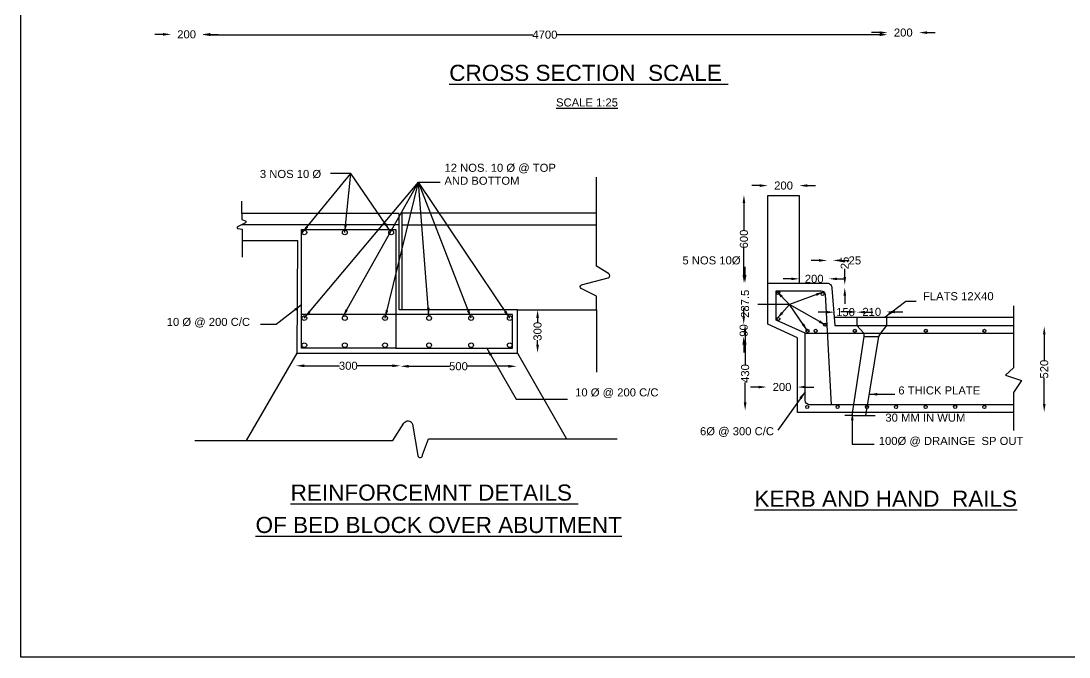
# Model space of a CAD drawing. Header units: millimetres. Extents: x 2520774 to 2546852, y 44349741 to 44366953.
# Drawn here: x 2520774 to 2533786, y 44349741 to 44357641 of the extents above; entities that cross this region are included whole.
import ezdxf

# ---------------------------------------------------------------- set-up
doc = ezdxf.new("R2010")
doc.units = ezdxf.units.MM
doc.header["$MEASUREMENT"] = 0
for name, color, linetype in [('DIMENSION', 7, 'Continuous'), ('DRAWING', 2, 'Continuous'), ('TEXT', 7, 'Continuous')]:
    doc.layers.add(name, color=color, linetype=linetype)
doc.styles.get("Standard").update_dxf_attribs({"font": 'arial.ttf', "height": 100})
doc.dimstyles.get("Standard").update_dxf_attribs({"dimtxt": 100, "dimasz": 100, "dimexe": 0.18, "dimexo": 0.0625, "dimgap": 0.09, "dimtad": 0, "dimdec": 0, "dimzin": 0, "dimdsep": 46, "dimtxsty": 'Standard', "dimcen": 0.09, "dimse1": 1, "dimse2": 1, "dimadec": 0, "dimazin": 0, "dimtfac": 1, "dimtdec": 0, "dimtofl": 0, "dimtmove": 0, "dimatfit": 3, "dimfxl": 1, "dimtolj": 1, "dimtzin": 0, "dimarcsym": 0})

# ---------------------------------------------------------------- blocks, each defined once
blk = doc.blocks.new('*D75')
at = {"layer": 'Defpoints', "color": 0, "transparency": 16777216}
for p in [(2531534, 44357469), (2531922, 44357496), (2531922, 44357469)]:
    blk.add_point(p, dxfattribs=at)
at = {"layer": 'DIMENSION', "color": 0, "lineweight": -2, "transparency": 16777216}
for p, q in [((2531434, 44357496), (2531334, 44357496)), ((2532022, 44357496), (2532122, 44357496))]:
    blk.add_line(p, q, dxfattribs=at)
at = {"layer": 'DIMENSION', "color": 0, "transparency": 16777216}
for points in [[(2531434, 44357512), (2531434, 44357479), (2531534, 44357496)], [(2532022, 44357512), (2532022, 44357479), (2531922, 44357496)]]:
    blk.add_solid(points, dxfattribs=at)
at = {"layer": 'DIMENSION', "color": 0, "transparency": 16777216, "insert": (2531728, 44357496), "char_height": 100, "attachment_point": 5}
blk.add_mtext('\\A1;200', dxfattribs=at)
blk = doc.blocks.new('*D76')
at = {"layer": 'Defpoints', "color": 0, "transparency": 16777216}
for p in [(2523024, 44357470), (2523024, 44357469), (2531534, 44357469)]:
    blk.add_point(p, dxfattribs=at)
at = {"layer": 'DIMENSION', "color": 0, "lineweight": -2, "transparency": 16777216}
for p, q in [((2523124, 44357470), (2527128, 44357470)), ((2531434, 44357470), (2527430, 44357470))]:
    blk.add_line(p, q, dxfattribs=at)
at = {"layer": 'DIMENSION', "color": 0, "transparency": 16777216}
for points in [[(2523124, 44357486), (2523124, 44357453), (2523024, 44357470)], [(2531434, 44357486), (2531434, 44357453), (2531534, 44357470)]]:
    blk.add_solid(points, dxfattribs=at)
at = {"layer": 'DIMENSION', "color": 0, "transparency": 16777216, "insert": (2527279, 44357470), "char_height": 100, "attachment_point": 5}
blk.add_mtext('\\A1;4700', dxfattribs=at)
blk = doc.blocks.new('*D77')
at = {"layer": 'Defpoints', "color": 0, "transparency": 16777216}
for p in [(2522638, 44357474), (2522638, 44357470), (2523024, 44357470)]:
    blk.add_point(p, dxfattribs=at)
at = {"layer": 'DIMENSION', "color": 0, "lineweight": -2, "transparency": 16777216}
for p, q in [((2522538, 44357474), (2522438, 44357474)), ((2523124, 44357474), (2523224, 44357474))]:
    blk.add_line(p, q, dxfattribs=at)
at = {"layer": 'DIMENSION', "color": 0, "transparency": 16777216}
for points in [[(2522538, 44357491), (2522538, 44357457), (2522638, 44357474)], [(2523124, 44357491), (2523124, 44357457), (2523024, 44357474)]]:
    blk.add_solid(points, dxfattribs=at)
at = {"layer": 'DIMENSION', "color": 0, "transparency": 16777216, "insert": (2522831, 44357474), "char_height": 100, "attachment_point": 5}
blk.add_mtext('\\A1;200', dxfattribs=at)
blk = doc.blocks.new('*D87')
at = {"layer": 'Defpoints', "color": 0, "transparency": 16777216}
for p in [(2524191, 44353358), (2524191, 44353339), (2525486, 44353339)]:
    blk.add_point(p, dxfattribs=at)
at = {"layer": 'DIMENSION', "color": 0, "lineweight": -2, "transparency": 16777216}
for p, q in [((2524291, 44353358), (2524728, 44353358)), ((2525386, 44353358), (2524949, 44353358))]:
    blk.add_line(p, q, dxfattribs=at)
at = {"layer": 'DIMENSION', "color": 0, "transparency": 16777216}
for points in [[(2524291, 44353375), (2524291, 44353341), (2524191, 44353358)], [(2525386, 44353375), (2525386, 44353341), (2525486, 44353358)]]:
    blk.add_solid(points, dxfattribs=at)
at = {"layer": 'DIMENSION', "color": 0, "transparency": 16777216, "insert": (2524838, 44353358), "char_height": 100, "attachment_point": 5}
blk.add_mtext('\\A1;300', dxfattribs=at)
blk = doc.blocks.new('*D88')
at = {"layer": 'Defpoints', "color": 0, "transparency": 16777216}
for p in [(2525486, 44353358), (2526927, 44353352), (2526927, 44353332)]:
    blk.add_point(p, dxfattribs=at)
at = {"layer": 'DIMENSION', "color": 0, "lineweight": -2, "transparency": 16777216}
for p, q in [((2525586, 44353352), (2526096, 44353352)), ((2526827, 44353352), (2526317, 44353352))]:
    blk.add_line(p, q, dxfattribs=at)
at = {"layer": 'DIMENSION', "color": 0, "transparency": 16777216}
for points in [[(2525586, 44353369), (2525586, 44353335), (2525486, 44353352)], [(2526827, 44353369), (2526827, 44353335), (2526927, 44353352)]]:
    blk.add_solid(points, dxfattribs=at)
at = {"layer": 'DIMENSION', "color": 0, "transparency": 16777216, "insert": (2526206, 44353352), "char_height": 100, "attachment_point": 5}
blk.add_mtext('\\A1;500', dxfattribs=at)
blk = doc.blocks.new('*D89')
at = {"layer": 'Defpoints', "color": 0, "transparency": 16777216}
for p in [(2527188, 44354052), (2527188, 44354052), (2527188, 44353520)]:
    blk.add_point(p, dxfattribs=at)
at = {"layer": 'DIMENSION', "color": 0, "lineweight": -2, "transparency": 16777216}
for p, q in [((2527188, 44353952), (2527188, 44353896)), ((2527188, 44353620), (2527188, 44353676))]:
    blk.add_line(p, q, dxfattribs=at)
at = {"layer": 'DIMENSION', "color": 0, "transparency": 16777216}
for points in [[(2527171, 44353952), (2527205, 44353952), (2527188, 44354052)], [(2527171, 44353620), (2527205, 44353620), (2527188, 44353520)]]:
    blk.add_solid(points, dxfattribs=at)
at = {"layer": 'DIMENSION', "color": 0, "transparency": 16777216, "insert": (2527188, 44353786), "char_height": 100, "attachment_point": 5, "rotation": 90}
blk.add_mtext('\\A1;300', dxfattribs=at)
blk = doc.blocks.new('*D90')
at = {"layer": 'Defpoints', "color": 0, "transparency": 16777216}
for p in [(2530047, 44355596), (2530047, 44355472), (2530438, 44355472)]:
    blk.add_point(p, dxfattribs=at)
at = {"layer": 'DIMENSION', "color": 0, "lineweight": -2, "transparency": 16777216}
for p, q in [((2529947, 44355596), (2529847, 44355596)), ((2530538, 44355596), (2530638, 44355596))]:
    blk.add_line(p, q, dxfattribs=at)
at = {"layer": 'DIMENSION', "color": 0, "transparency": 16777216}
for points in [[(2529947, 44355612), (2529947, 44355579), (2530047, 44355596)], [(2530538, 44355612), (2530538, 44355579), (2530438, 44355596)]]:
    blk.add_solid(points, dxfattribs=at)
at = {"layer": 'DIMENSION', "color": 0, "transparency": 16777216, "insert": (2530242, 44355596), "char_height": 100, "attachment_point": 5}
blk.add_mtext('\\A1;200', dxfattribs=at)
blk = doc.blocks.new('*D91')
at = {"layer": 'Defpoints', "color": 0, "transparency": 16777216}
for p in [(2529761, 44355478), (2529750, 44354386), (2529761, 44354386)]:
    blk.add_point(p, dxfattribs=at)
at = {"layer": 'DIMENSION', "color": 0, "lineweight": -2, "transparency": 16777216}
for p, q in [((2529750, 44355378), (2529750, 44355042)), ((2529750, 44354486), (2529750, 44354821))]:
    blk.add_line(p, q, dxfattribs=at)
at = {"layer": 'DIMENSION', "color": 0, "transparency": 16777216}
for points in [[(2529733, 44355378), (2529767, 44355378), (2529750, 44355478)], [(2529733, 44354486), (2529767, 44354486), (2529750, 44354386)]]:
    blk.add_solid(points, dxfattribs=at)
at = {"layer": 'DIMENSION', "color": 0, "transparency": 16777216, "insert": (2529750, 44354932), "char_height": 100, "attachment_point": 5, "rotation": 90}
blk.add_mtext('\\A1;600', dxfattribs=at)
blk = doc.blocks.new('*D92')
at = {"layer": 'Defpoints', "color": 0, "transparency": 16777216}
for p in [(2529761, 44354386), (2529761, 44353872), (2529764, 44353872)]:
    blk.add_point(p, dxfattribs=at)
at = {"layer": 'DIMENSION', "color": 0, "lineweight": -2, "transparency": 16777216}
for p, q in [((2529764, 44354486), (2529764, 44354586)), ((2529764, 44353772), (2529764, 44353672))]:
    blk.add_line(p, q, dxfattribs=at)
at = {"layer": 'DIMENSION', "color": 0, "transparency": 16777216}
for points in [[(2529747, 44354486), (2529781, 44354486), (2529764, 44354386)], [(2529747, 44353772), (2529781, 44353772), (2529764, 44353872)]]:
    blk.add_solid(points, dxfattribs=at)
at = {"layer": 'DIMENSION', "color": 0, "transparency": 16777216, "insert": (2529764, 44354128), "char_height": 100, "attachment_point": 5, "rotation": 90}
blk.add_mtext('\\A1;287.5', dxfattribs=at)
blk = doc.blocks.new('*D93')
at = {"layer": 'Defpoints', "color": 0, "transparency": 16777216}
for p in [(2529761, 44353872), (2529747, 44353722), (2529764, 44353722)]:
    blk.add_point(p, dxfattribs=at)
at = {"layer": 'DIMENSION', "color": 0, "lineweight": -2, "transparency": 16777216}
for p, q in [((2529747, 44353972), (2529747, 44354072)), ((2529747, 44353622), (2529747, 44353522))]:
    blk.add_line(p, q, dxfattribs=at)
at = {"layer": 'DIMENSION', "color": 0, "transparency": 16777216}
for points in [[(2529731, 44353972), (2529764, 44353972), (2529747, 44353872)], [(2529731, 44353622), (2529764, 44353622), (2529747, 44353722)]]:
    blk.add_solid(points, dxfattribs=at)
at = {"layer": 'DIMENSION', "color": 0, "transparency": 16777216, "insert": (2529747, 44353796), "char_height": 100, "attachment_point": 5, "rotation": 90}
blk.add_mtext('\\A1;90', dxfattribs=at)
blk = doc.blocks.new('*D94')
at = {"layer": 'Defpoints', "color": 0, "transparency": 16777216}
for p in [(2529747, 44353722), (2529726, 44352803), (2529765, 44352803)]:
    blk.add_point(p, dxfattribs=at)
at = {"layer": 'DIMENSION', "color": 0, "lineweight": -2, "transparency": 16777216}
for p, q in [((2529765, 44353622), (2529765, 44353375)), ((2529765, 44352903), (2529765, 44353150))]:
    blk.add_line(p, q, dxfattribs=at)
at = {"layer": 'DIMENSION', "color": 0, "transparency": 16777216}
for points in [[(2529748, 44353622), (2529782, 44353622), (2529765, 44353722)], [(2529748, 44352903), (2529782, 44352903), (2529765, 44352803)]]:
    blk.add_solid(points, dxfattribs=at)
at = {"layer": 'DIMENSION', "color": 0, "transparency": 16777216, "insert": (2529765, 44353262), "char_height": 100, "attachment_point": 5, "rotation": 90}
blk.add_mtext('\\A1;430', dxfattribs=at)
blk = doc.blocks.new('*D95')
at = {"layer": 'Defpoints', "color": 0, "transparency": 16777216}
for p in [(2530031, 44353094), (2530031, 44353076), (2530416, 44353076)]:
    blk.add_point(p, dxfattribs=at)
at = {"layer": 'DIMENSION', "color": 0, "lineweight": -2, "transparency": 16777216}
for p, q in [((2529931, 44353094), (2529831, 44353094)), ((2530516, 44353094), (2530616, 44353094))]:
    blk.add_line(p, q, dxfattribs=at)
at = {"layer": 'DIMENSION', "color": 0, "transparency": 16777216}
for points in [[(2529931, 44353110), (2529931, 44353077), (2530031, 44353094)], [(2530516, 44353110), (2530516, 44353077), (2530416, 44353094)]]:
    blk.add_solid(points, dxfattribs=at)
at = {"layer": 'DIMENSION', "color": 0, "transparency": 16777216, "insert": (2530223, 44353094), "char_height": 100, "attachment_point": 5}
blk.add_mtext('\\A1;200', dxfattribs=at)
blk = doc.blocks.new('*D96')
at = {"layer": 'Defpoints', "color": 0, "transparency": 16777216}
for p in [(2530871, 44354024), (2530871, 44353963), (2531152, 44353963)]:
    blk.add_point(p, dxfattribs=at)
at = {"layer": 'DIMENSION', "color": 0, "lineweight": -2, "transparency": 16777216}
for p, q in [((2530771, 44354024), (2530671, 44354024)), ((2531252, 44354024), (2531352, 44354024))]:
    blk.add_line(p, q, dxfattribs=at)
at = {"layer": 'DIMENSION', "color": 0, "transparency": 16777216}
for points in [[(2530771, 44354040), (2530771, 44354007), (2530871, 44354024)], [(2531252, 44354040), (2531252, 44354007), (2531152, 44354024)]]:
    blk.add_solid(points, dxfattribs=at)
at = {"layer": 'DIMENSION', "color": 0, "transparency": 16777216, "insert": (2531011, 44354024), "char_height": 100, "attachment_point": 5}
blk.add_mtext('\\A1;150', dxfattribs=at)
blk = doc.blocks.new('*D97')
at = {"layer": 'Defpoints', "color": 0, "transparency": 16777216}
for p in [(2531522, 44354027), (2531152, 44353963), (2531522, 44353963)]:
    blk.add_point(p, dxfattribs=at)
at = {"layer": 'DIMENSION', "color": 0, "lineweight": -2, "transparency": 16777216}
for p, q in [((2531052, 44354027), (2530952, 44354027)), ((2531622, 44354027), (2531722, 44354027))]:
    blk.add_line(p, q, dxfattribs=at)
at = {"layer": 'DIMENSION', "color": 0, "transparency": 16777216}
for points in [[(2531052, 44354044), (2531052, 44354010), (2531152, 44354027)], [(2531622, 44354044), (2531622, 44354010), (2531522, 44354027)]]:
    blk.add_solid(points, dxfattribs=at)
at = {"layer": 'DIMENSION', "color": 0, "transparency": 16777216, "insert": (2531337, 44354027), "char_height": 100, "attachment_point": 5}
blk.add_mtext('\\A1;210', dxfattribs=at)
blk = doc.blocks.new('*D98')
at = {"layer": 'Defpoints', "color": 0, "transparency": 16777216}
for p in [(2530438, 44354438), (2530438, 44354384), (2530806, 44354379)]:
    blk.add_point(p, dxfattribs=at)
at = {"layer": 'DIMENSION', "color": 0, "lineweight": -2, "transparency": 16777216}
for p, q in [((2530338, 44354438), (2530238, 44354438)), ((2530906, 44354438), (2531006, 44354438))]:
    blk.add_line(p, q, dxfattribs=at)
at = {"layer": 'DIMENSION', "color": 0, "transparency": 16777216}
for points in [[(2530338, 44354454), (2530338, 44354421), (2530438, 44354438)], [(2530906, 44354454), (2530906, 44354421), (2530806, 44354438)]]:
    blk.add_solid(points, dxfattribs=at)
at = {"layer": 'DIMENSION', "color": 0, "transparency": 16777216, "insert": (2530622, 44354438), "char_height": 100, "attachment_point": 5}
blk.add_mtext('\\A1;200', dxfattribs=at)
blk = doc.blocks.new('*D99')
at = {"layer": 'Defpoints', "color": 0, "transparency": 16777216}
for p in [(2530855, 44354666), (2530783, 44354384), (2530855, 44354384)]:
    blk.add_point(p, dxfattribs=at)
at = {"layer": 'DIMENSION', "color": 0, "lineweight": -2, "transparency": 16777216}
for p, q in [((2530683, 44354666), (2530583, 44354666)), ((2530955, 44354666), (2531055, 44354666))]:
    blk.add_line(p, q, dxfattribs=at)
at = {"layer": 'DIMENSION', "color": 0, "transparency": 16777216}
for points in [[(2530683, 44354683), (2530683, 44354650), (2530783, 44354666)], [(2530955, 44354683), (2530955, 44354650), (2530855, 44354666)]]:
    blk.add_solid(points, dxfattribs=at)
at = {"layer": 'DIMENSION', "color": 0, "transparency": 16777216, "insert": (2531127, 44354666), "char_height": 100, "attachment_point": 5}
blk.add_mtext('\\A1;25', dxfattribs=at)
blk = doc.blocks.new('*D100')
at = {"layer": 'Defpoints', "color": 0, "transparency": 16777216}
for p in [(2531002, 44354362), (2531004, 44354362), (2531004, 44354327)]:
    blk.add_point(p, dxfattribs=at)
at = {"layer": 'DIMENSION', "color": 0, "lineweight": -2, "transparency": 16777216}
for p, q in [((2531002, 44354462), (2531002, 44354562)), ((2531002, 44354227), (2531002, 44354127))]:
    blk.add_line(p, q, dxfattribs=at)
at = {"layer": 'DIMENSION', "color": 0, "transparency": 16777216}
for points in [[(2530985, 44354462), (2531019, 44354462), (2531002, 44354362)], [(2530985, 44354227), (2531019, 44354227), (2531002, 44354327)]]:
    blk.add_solid(points, dxfattribs=at)
at = {"layer": 'DIMENSION', "color": 0, "transparency": 16777216, "insert": (2531002, 44354635), "char_height": 100, "attachment_point": 5, "rotation": 90}
blk.add_mtext('\\A1;25', dxfattribs=at)
blk = doc.blocks.new('*D101')
at = {"layer": 'Defpoints', "color": 0, "transparency": 16777216}
for p in [(2533498, 44353847), (2533478, 44352784), (2533498, 44352784)]:
    blk.add_point(p, dxfattribs=at)
at = {"layer": 'DIMENSION', "color": 0, "lineweight": -2, "transparency": 16777216}
for p, q in [((2533478, 44353747), (2533478, 44353426)), ((2533478, 44352884), (2533478, 44353205))]:
    blk.add_line(p, q, dxfattribs=at)
at = {"layer": 'DIMENSION', "color": 0, "transparency": 16777216}
for points in [[(2533462, 44353747), (2533495, 44353747), (2533478, 44353847)], [(2533462, 44352884), (2533495, 44352884), (2533478, 44352784)]]:
    blk.add_solid(points, dxfattribs=at)
at = {"layer": 'DIMENSION', "color": 0, "transparency": 16777216, "insert": (2533478, 44353316), "char_height": 100, "attachment_point": 5, "rotation": 90}
blk.add_mtext('\\A1;520', dxfattribs=at)

msp = doc.modelspace()

# ---------------------------------------------------------------- linework, layer by layer
at = {"layer": 'DIMENSION', "color": 0}
msp.add_lwpolyline([(2546783.5, 44349740.7), (2520774.5, 44349740.7), (2520774.5, 44366953), (2546783.5, 44366953)], close=True, dxfattribs=at)
at = {"layer": 'DRAWING', "color": 0}
for points in [[(2527918.2, 44354051.7), (2527918.2, 44354223.2), (2527730.2, 44354318.7, -0.6934822), (2527735.2, 44354363.2), (2528064.7, 44354450.2, 0.7108031), (2528068.7, 44354502.2), (2527920.7, 44354593.2), (2527920.7, 44355701.2)], [(2523516.7, 44355250.2), (2523516.7, 44355175.7), (2523559.2, 44355157.2, -0.6233443), (2523560.2, 44355135.2), (2523463.7, 44355083.7, 0.8562379), (2523471.2, 44355062.2), (2523519.2, 44355054.7), (2523519.2, 44354705.7)], [(2533096.2, 44352779.7), (2530415.7, 44352779.7), (2530415.7, 44353706.2), (2530047.2, 44353875.2), (2530047.2, 44354383.7), (2530783.2, 44354383.7, -0.4142136), (2530843.2, 44354323.7), (2530878.7, 44353860.2), (2533094.7, 44353860.2)], [(2533096.2, 44352871.7), (2530569.2, 44352871.7, -0.4092158), (2530510.2, 44352929.7), (2530510.2, 44353764.7), (2530149.7, 44353922.7), (2530149.7, 44354287.2), (2530708.2, 44354287.2, -0.3575769), (2530758.2, 44354246.2), (2530833.2, 44352871.7)], [(2522931.2, 44352428.7), (2525392.2, 44352428.7), (2525528.7, 44352646.2, -0.6364084), (2525633.7, 44352633.2), (2525701.2, 44352242.7, 0.9746753), (2525759.2, 44352251.2), (2525835.2, 44352449.7), (2528178.2, 44352449.7)]]:
    msp.add_lwpolyline(points, format="xyb", dxfattribs=at)
for points in [[(2530047.2, 44354383.7), (2530047.2, 44355472.2), (2530437.7, 44355472.2), (2530437.7, 44354383.7)], [(2526937.2, 44353516.2), (2526937.2, 44354051.7), (2525470.7, 44354051.7), (2525470.7, 44355250.2), (2523516.7, 44355250.2), (2523516.7, 44355403.2)], [(2527920.7, 44355254.2), (2525502.7, 44355254.2), (2525502.7, 44354051.7)], [(2525470.7, 44355110.2), (2523512, 44355109.5)], [(2524257.2, 44353576.2), (2524257.2, 44355052.2), (2525426.7, 44355052.2), (2525426.7, 44353576.2), (2524257.2, 44353576.2)], [(2525502.3, 44355110.2), (2527920.7, 44355110.2)], [(2523519.2, 44354913.2), (2524212.2, 44354913.2)], [(2524204.2, 44353516.2), (2524212.2, 44354913.2)], [(2525426.7, 44353576.2), (2526877.2, 44353576.2), (2526877.2, 44353995.7), (2524257.2, 44353995.7)], [(2526937.2, 44354051.7), (2527918.2, 44354051.7), (2527918.2, 44353278.7)], [(2533094.7, 44354104.2), (2533094.7, 44353331.7), (2532997.7, 44353239.7), (2533196.2, 44353173.7), (2533096.2, 44353024.7), (2533096.2, 44352555.2)], [(2530870.8, 44353962.9), (2533094.7, 44353962.9)], [(2531151.7, 44353962.9), (2531151.7, 44353860.2)], [(2531262.7, 44352738.7), (2531422.7, 44353722.7), (2531448.2, 44353764.7), (2531522.2, 44353860.2), (2531522.2, 44353962.9)], [(2530510.2, 44353764.7), (2533094.7, 44353764.7)], [(2531151.7, 44353860.2), (2531237.2, 44353764.7), (2531237.2, 44353721.2), (2531089.2, 44352738.7), (2531003.7, 44352738.7)], [(2531237.2, 44353721.2), (2531422.7, 44353722.7)], [(2523574.2, 44352428.7), (2524204.2, 44353516.2), (2526937.2, 44353516.2), (2527545.2, 44352449.7)], [(2531089.2, 44352738.7), (2531378.2, 44352738.7)]]:
    msp.add_lwpolyline(points, dxfattribs=at)
for centre, radius in [((2524292.2, 44355014.2), 29.5), ((2524795.2, 44355014.2), 29.5), ((2525370.2, 44355014.2), 29.5), ((2530174.7, 44354262.7), 19), ((2530726.2, 44354249.7), 19), ((2524292.2, 44353949.7), 29.5), ((2524795.2, 44353949.7), 29.5), ((2525294.2, 44353949.7), 29.5), ((2525841.2, 44353949.7), 29.5), ((2526363.2, 44353949.7), 29.5), ((2526842.2, 44353949.7), 29.5), ((2530176.7, 44353940.2), 19), ((2530756.7, 44353867.7), 19), ((2530539, 44353792.2), 19), ((2530641.5, 44353792.2), 19), ((2531126.5, 44353792.2), 19), ((2532008.5, 44353792.2), 19), ((2532735.5, 44353792.2), 19), ((2524292.2, 44353613.7), 29.5), ((2524795.2, 44353613.7), 29.5), ((2525294.2, 44353613.7), 29.5), ((2525841.2, 44353613.7), 29.5), ((2526363.2, 44353613.7), 29.5), ((2526842.2, 44353613.7), 29.5), ((2530535.7, 44352846.2), 19), ((2530912.2, 44352846.2), 19), ((2531277.2, 44352846.2), 19), ((2531638.2, 44352846.2), 19), ((2532005.7, 44352846.2), 19), ((2532372.2, 44352846.2), 19), ((2532734.7, 44352846.2), 19)]:
    msp.add_circle(centre, radius, dxfattribs=at)

# ---------------------------------------------------------------- texts
at = {"layer": 'TEXT', "color": 0}
for s, height, p in [('%%UCROSS SECTION  SCALE ', 200, (2526091.4, 44356895.9)), ('%%USCALE 1:25', 100, (2527417.3, 44356578.5)), ('12 NOS. 10 Ø @ TOP ', 100, (2526032, 44355767)), ('3 NOS 10 Ø', 100, (2523740.5, 44355690.5)), ('AND BOTTOM', 100, (2526032, 44355606.3)), (' 5 NOS 10Ø', 100, (2528947.5, 44354617)), ('FLATS 12X40', 100, (2531972.5, 44354172.1)), ('10 Ø @ 200 C/C', 100, (2522584.1, 44353852.7)), ('10 Ø @ 200 C/C', 100, (2527654.2, 44352977.7)), ('6 THICK PLATE', 100, (2531666.9, 44353002.1)), ('30 MM IN WUM', 100, (2531505.9, 44352664.1)), ('6Ø @ 300 C/C', 100, (2529204.9, 44352495.3)), ('100Ø @ DRAINGE  SP OUT', 100, (2531423.8, 44352374.6)), ('%%UREINFORCEMNT DETAILS ', 200, (2524122.3, 44351683.2)), ('%%UKERB AND HAND  RAILS', 200, (2529880.5, 44351607.4)), ('%%UOF BED BLOCK OVER ABUTMENT', 200, (2523687.2, 44351281.4))]:
    msp.add_text(s, height=height, dxfattribs=at).set_placement(p)

# ---------------------------------------------------------------- dimensions: what is measured, and where the dimension line sits
at = {"layer": 'DIMENSION', "color": 0}
for base, p1, p2, text, picture, middle in [((2522637.5, 44357474), (2523024.5, 44357469.5), (2522637.5, 44357469.5), '200', '*D77', (2522831, 44357474)), ((2523024.5, 44357469.5), (2531533.5, 44357469), (2523024.5, 44357469), '4700', '*D76', (2527279, 44357469.5)), ((2531921.5, 44357495.5), (2531533.5, 44357469), (2531921.5, 44357469), '200', '*D75', (2531727.5, 44357495.5)), ((2530047.2, 44355595.5), (2530437.7, 44355472.2), (2530047.2, 44355472.2), '200', '*D90', (2530242.5, 44355595.5)), ((2530854.5, 44354666.5), (2530783.2, 44354383.7), (2530854.5, 44354383.7), '25', '*D99', (2531127.4, 44354666.5)), ((2530437.7, 44354437.5), (2530805.9, 44354379.3), (2530437.7, 44354383.7), '200', '*D98', (2530621.8, 44354437.5)), ((2530870.8, 44354023.5), (2531151.7, 44353962.9), (2530870.8, 44353962.9), '150', '*D96', (2531011.3, 44354023.5)), ((2531522.2, 44354027), (2531151.7, 44353962.9), (2531522.2, 44353962.9), '210', '*D97', (2531337, 44354027)), ((2524191, 44353358), (2525486, 44353339), (2524191, 44353339), '300', '*D87', (2524838.5, 44353358)), ((2526927, 44353352), (2525486, 44353358), (2526927, 44353332.5), '500', '*D88', (2526206.5, 44353352)), ((2530031, 44353093.5), (2530415.7, 44353076.5), (2530031, 44353076.5), '200', '*D95', (2530223.4, 44353093.5))]:
    dim = msp.add_linear_dim(base=base, p1=p1, p2=p2, text=text, dimstyle='Standard', dxfattribs=at)
    dim.commit()
    dim.dimension.update_dxf_attribs({"geometry": picture, "text_midpoint": middle})
for base, p1, p2, text, picture, middle in [((2529750, 44354385.5), (2529761, 44355477.5), (2529761, 44354385.5), '600', '*D91', (2529750, 44354931.5)), ((2531002, 44354362.5), (2531004, 44354327), (2531004, 44354362.5), '25', '*D100', (2531002, 44354635.4)), ((2529764, 44353871.5), (2529761, 44354385.5), (2529761, 44353871.5), '287.5', '*D92', (2529764, 44354128.5)), ((2527188, 44354051.7), (2527188, 44353520.5), (2527188, 44354051.7), '300', '*D89', (2527188, 44353786.1)), ((2529747.3, 44353721.5), (2529761, 44353871.5), (2529764, 44353721.5), '90', '*D93', (2529747.3, 44353796.5)), ((2533478.5, 44352784), (2533497.5, 44353847), (2533497.5, 44352784), '520', '*D101', (2533478.5, 44353315.5)), ((2529765, 44352803), (2529747.3, 44353721.5), (2529726.5, 44352803), '430', '*D94', (2529765, 44353262.2))]:
    dim = msp.add_linear_dim(base=base, p1=p1, p2=p2, angle=90, text=text, dimstyle='Standard', dxfattribs=at)
    dim.commit()
    dim.dimension.update_dxf_attribs({"geometry": picture, "text_midpoint": middle})

# ---------------------------------------------------------------- leaders
for points in [[(2524263.5, 44355007.6), (2524870.5, 44355746.5), (2524615.5, 44355746.5)], [(2524795.2, 44355014.2), (2524870.5, 44355746.5)], [(2525353.6, 44355038.6), (2524870.5, 44355746.5)], [(2524292.2, 44353949.7), (2525711, 44355637.5), (2525978, 44355637.5)], [(2524769.5, 44353964.2), (2525711, 44355637.5)], [(2525294.2, 44353949.7), (2525711, 44355637.5)], [(2526842.2, 44353949.7), (2525711, 44355637.5)], [(2526363.2, 44353949.7), (2525711, 44355637.5)], [(2525838.9, 44353979.1), (2525711, 44355637.5)], [(2530149.7, 44354287.2), (2530316.5, 44354119.5)], [(2530740.5, 44354275.7), (2530316.5, 44354119.5)], [(2531498, 44353962.9), (2531761, 44354158.5), (2531888, 44354158.5)], [(2524257.2, 44354115), (2523942.5, 44353871.5), (2523749.5, 44353871.5)], [(2530157.7, 44353940.2), (2530316.5, 44354119.5), (2529923, 44354119.5)], [(2530539, 44353792.2), (2530316.5, 44354119.5)], [(2530773.2, 44353858.3), (2530316.5, 44354119.5)], [(2526557.5, 44353576.2), (2526921, 44352942), (2527560.5, 44352942)], [(2530510.2, 44353036.5), (2530172, 44352557.5)], [(2531305.9, 44353004.3), (2531624, 44353004.3)], [(2531095.4, 44352779.7), (2531095.4, 44352384), (2531365.5, 44352384)]]:
    msp.add_leader(points, dimstyle='Standard', override={"dimgap": 0.09, "dimtad": 0}, dxfattribs=at)

doc.saveas('drawing.dxf')
